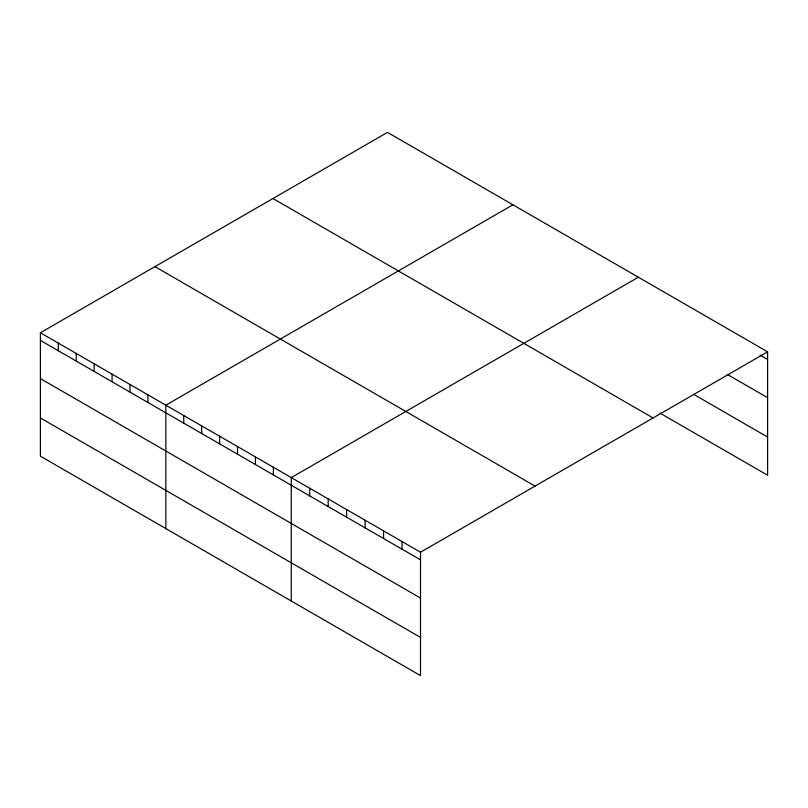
<?xml version="1.0" encoding="UTF-8"?>
<svg xmlns="http://www.w3.org/2000/svg" width="808" height="808" viewBox="0 0 808 808"><rect width="100%" height="100%" fill="white"/><g stroke="black" fill="none" stroke-linecap="round" stroke-linejoin="round"><path stroke-width="1.21" d="M40.4 332.765L420.514 552.217L420.514 675.619L40.4 456.166L40.4 332.765L387.486 132.381L767.6 351.834L767.6 475.235L660.085 413.161M512.918 204.798L165.842 405.182L165.842 528.584M638.36 277.215L291.274 477.609L291.274 601.011M420.514 552.217L767.6 351.834M759.995 355.076L767.6 359.469M727.412 374.468L767.6 397.667M693.749 394.395L767.6 437.037M272.942 198.505L653.066 417.958M154.934 266.63L535.058 486.093M40.4 340.39L420.514 559.853M40.4 378.599L420.514 598.061M40.4 417.958L420.514 637.421M402.051 541.562L402.051 549.198M383.588 530.906L383.588 538.532M365.125 520.241L365.125 527.876M346.662 509.585L346.662 517.211M328.2 498.92L328.2 506.555M309.737 488.264L309.737 495.9M273.356 467.256L273.356 474.892M255.439 456.914L255.439 464.549M237.522 446.571L237.522 454.197M219.594 436.219L219.594 443.855M201.677 425.877L201.677 433.512M183.759 415.534L183.759 423.16M147.915 394.839L147.915 402.465M129.997 384.487L129.997 392.122M112.08 374.144L112.08 381.78M94.162 363.802L94.162 371.428M76.235 353.45L76.235 361.085M58.317 343.107L58.317 350.743"/></g></svg>
